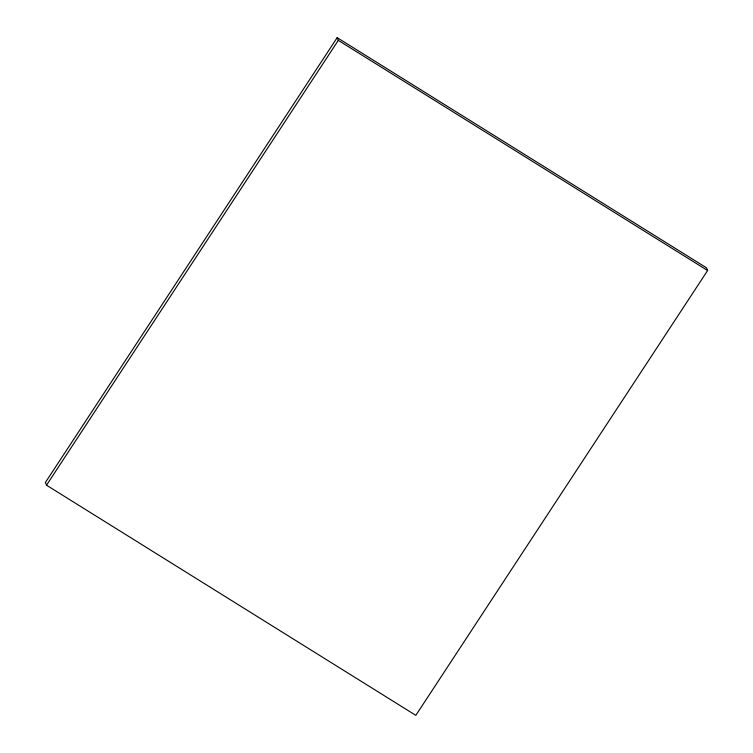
<?xml version="1.0" encoding="UTF-8"?>
<svg xmlns="http://www.w3.org/2000/svg" width="753" height="753" viewBox="0 0 753 753"><rect width="100%" height="100%" fill="white"/><g stroke="black" fill="none" stroke-linecap="round" stroke-linejoin="round"><path stroke-width="1.13" d="M337.175 37.65L45.387 482.475L46.517 485.196L415.825 715.35L707.613 270.525L706.483 267.804L337.175 37.65L338.304 40.37L707.613 270.525M46.517 485.196L338.304 40.37"/></g></svg>
